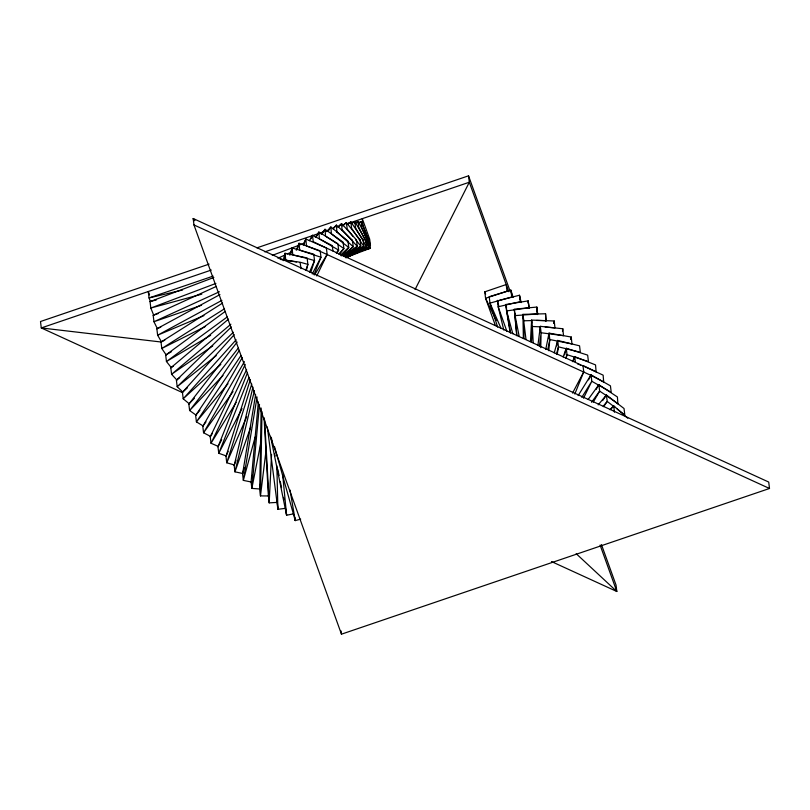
<?xml version="1.0" encoding="UTF-8"?>
<svg xmlns="http://www.w3.org/2000/svg" width="810" height="810" viewBox="0 0 810 810"><rect width="100%" height="100%" fill="white"/><g stroke="black" fill="none" stroke-linecap="round" stroke-linejoin="round"><path stroke-width="1.21" d="M536.787 312.032L536.848 307.061L514.299 309.177L516.719 335.583M277.111 502.392L269.183 502.868L268.424 495.953L260.486 495.902L259.716 489.473L261.174 408.037M261.994 411.591L260.486 495.902L265.923 451.393M540.229 330.622L540.331 326.339L562.798 328.759L563.517 335.674L541.11 332.758L540.331 326.339L537.911 345.313M540.766 347.682L541.11 332.758L539.359 346.518M271.563 454.359L269.183 502.868L264.627 419.975M530.449 341.648L531.613 320.082L554.222 320.993L554.971 327.918L545.201 327.027M531.573 341.597L532.393 326.511L531.613 320.082L531.765 323.099M554.091 323.514L554.222 320.993L553.827 323.463M546.294 320.679L545.565 313.764L522.926 314.371L523.371 338.418M259.767 488.987L251.859 488.4L251.09 481.98L258.349 402.023M259.494 404.332L251.859 488.4L261.235 440.68M548.502 338.651L549.038 333.123L571.263 337.041L571.941 343.946L549.818 339.542L549.038 333.123L545.737 349.464M548.745 350.69L549.818 339.542L547.813 349.444M259.716 489.473L260.385 483.955M562.484 331.26L562.798 328.759M284.391 258.218L285.049 253.287L307.101 257.945L307.881 264.374L306.403 270.52M285.758 260.192L285.049 253.287L283.277 260.658M251.09 481.98L243.344 480.381L242.565 473.951L255.616 394.622M257.064 396.971L243.344 480.381L255.17 436.975M305.805 270.277L307.881 264.374L300.277 262.258L280.139 259.402M556.764 345.86L557.695 340.433L579.555 345.829L580.335 352.259L567.314 349.039M557.219 354.223L558.465 346.852L557.695 340.433L554.212 352.917M251.91 477.799L252.386 475.338M570.756 339.511L571.263 337.041L570.513 339.43M290.841 254.117L292.106 248.012L313.753 254.148L314.533 260.567L310.746 272.504M242.696 473.475L234.961 471.835L234.181 465.416L252.963 387.099M254.411 390.724L234.961 471.835L250.735 426.951M285.707 260.192L296.571 261.984M306.99 258.43L314.533 260.567L309.531 272.089M564.641 354.841L566.251 348.27L587.655 355.124L588.435 361.554L567.03 354.689L566.251 348.27L563.142 356.977M566.139 358.334L567.03 354.689L565.765 358.233M242.565 473.951L244.347 467.421M300.145 262.734L301.057 268.687M556.429 354.162L558.465 346.852L566.139 348.745M297.351 249.277L299.052 243.263L320.193 250.837L320.962 257.256L313.996 274.742M299.69 250.158L299.052 243.263L296.268 250.26M234.343 464.95L226.749 462.793L225.98 456.374L250.391 379.444M289.828 255.17L292.106 248.012L292.785 254.917L305.765 258.086M251.748 384.041L226.749 462.793L246.746 416.745M573.379 360.683L574.695 356.623L595.532 364.905L596.109 371.78M234.181 465.416L236.014 460.201M303.72 244.914L305.856 239.021L326.379 248.002L603.136 375.151L603.683 382.016M226.172 455.919L218.761 453.256L217.981 446.837L247.445 372.853M248.943 377.48L218.761 453.256L242.038 408.625M299.649 250.148L320.962 257.256L312.235 274.003M320.001 251.292L590.814 375.303M574.806 394.014L583.737 371.911L582.967 365.492L596.059 371.76M225.98 456.374L228.187 451.281M572.467 361.665L574.695 356.623L575.343 361.979M310.939 238.737L312.478 235.295L332.282 245.622L332.93 250.978M218.214 446.391L211.025 443.242L210.246 436.823L245.248 364.409M303.122 244.691L305.856 239.021L306.464 245.916L318.846 250.786M246.615 369.613L211.025 443.242L236.145 402.388M309.339 240.762L312.478 235.295L313.257 241.714L326.379 248.002L327.149 254.421L316.75 275.947M588.587 379.839L591.037 374.848L610.436 385.843L611.216 392.273L591.806 381.277L591.037 374.848L578.127 395.604M583.514 398.216L591.806 381.277L581.803 397.366M415.084 289.514L469.304 182.24L468.534 175.821L256.912 247.85M217.981 446.837L221.727 439.668M572.559 393.083L583.737 371.911M316.507 236.49L318.877 232.055L337.871 243.689L338.641 250.118L336.525 253.267M319.423 238.92L318.877 232.055L315.353 237.3M210.509 436.398L203.563 432.773L202.784 426.343L242.322 357.483M244.397 361.645L203.563 432.773L233.047 391.615M596.099 389.458L598.863 384.699L617.412 396.971L617.898 403.805M593.305 402.023L599.643 391.119L598.863 384.699L588.202 399.431M210.246 436.823L212.473 433.188M314.584 274.853L327.149 254.421M322.339 233.564L325.033 229.281L343.106 242.17L343.885 248.599L339.258 254.532M603.632 381.986L591.908 375.82M203.077 425.938L196.415 421.858L195.645 415.429L239.365 350.376M240.884 355.691L196.415 421.858L228.005 383.717M319.373 238.889L338.641 250.118L336.282 252.973M337.588 244.104L343.885 248.599L338.762 253.986M602.62 400.626L606.427 395.007L624.024 408.503L624.804 414.923L617.179 409.08M603.653 406.671L607.206 401.436L606.427 395.007L598.195 404.858M202.784 426.343L206.003 421.848M591.563 402.286L599.643 391.119L606.153 395.422M327.979 230.951L330.885 226.972L347.976 241.056L348.756 247.475L341.192 255.909M195.959 415.044L189.621 410.528L188.841 404.099L237.158 342.083M321.175 234.232L325.033 229.281L325.539 236.135L336.575 243.385M238.201 348.168L189.621 410.528L222.973 375.526M611.044 409.141L613.686 405.769L627.78 418.233M195.645 415.429L199.989 410.184M603.177 406.255L607.206 401.436L615.276 407.622M333.234 228.876L336.433 225.099L352.441 240.297L353.221 246.726L343.248 256.385M336.879 231.913L336.433 225.099L332.809 228.612M617.858 403.775L607.146 396.09M189.196 403.734L183.202 398.793L182.422 392.374L234.252 334.631M326.683 231.66L330.885 226.972L331.371 233.806L348.756 247.475L340.494 255.028M236.155 339.795L183.202 398.793L220.826 364.399M188.841 404.099L194.43 398.236M609.91 409.698L613.686 405.769L614.466 412.199M338.165 227.205L341.617 223.641L356.471 239.892L357.25 246.311L344.817 256.81M342.043 230.435L341.617 223.641L337.79 226.871M182.797 392.03L177.177 386.704L176.408 380.275L231.366 326.977M233.361 332.232L177.177 386.704L216.219 355.661M336.839 231.883L353.221 246.726L342.488 255.261M352.077 240.651L352.441 240.297L352.046 240.621L357.25 246.311L343.875 255.535M182.422 392.374L187.424 387.798M342.721 225.899L346.427 222.578L360.055 239.79L360.835 246.21L345.657 257.337M176.803 379.961L171.588 374.271L170.819 367.841L228.521 319.13M230.88 324.213L171.588 374.271L212.757 345.89M342.012 230.394L342.397 230.07L351.236 239.74M356.086 240.216L356.471 239.892L356.056 240.175L360.835 246.21L345.759 255.16M176.408 380.275L179.759 377.612M347.885 224.178L350.831 221.879L363.163 239.973L363.943 246.392L345.88 257.833M171.234 367.558L166.455 361.513L165.675 355.094L225.291 311.384M342.377 225.544L346.427 222.578L347.207 229.007L353.109 236.459M227.175 317.004L166.455 361.513L210.64 335.31M170.819 367.841L173.31 366.12M352.725 222.912L354.8 221.515L365.786 240.398L366.555 246.827L346.609 257.631M166.121 354.831L161.798 348.492L161.018 342.063L222.568 303.092M346.579 224.572L350.831 221.879L351.611 228.298L359.64 240.094L360.055 239.79L359.62 240.054M224.492 308.792L161.798 348.492L205.487 326.42M362.728 240.246L363.163 239.973L362.708 240.195L366.555 246.827L352.664 252.7M165.675 355.094L171.558 351.611M355.063 223.337L358.314 221.454L367.892 241.046L368.661 247.465L346.842 257.448M358.648 228.136L358.314 221.454L354.871 223.034M161.473 341.83L157.626 335.208L156.846 328.789L219.935 294.597M351.479 223.317L354.8 221.515L355.58 227.934L362.11 239.183M221.899 300.378L157.626 335.208L203.948 315.617M161.018 342.063L164.825 340.139M348.259 254.31L363.943 246.392L360.258 240.995M358.071 223.297L361.351 221.677L369.471 241.866L370.251 248.295L346.589 257.246M361.675 228.329L361.351 221.677L359.012 222.558M157.312 328.587L153.961 321.722L153.181 315.292L216.29 286.426M277.931 258.228L284.816 255.079M287.115 254.026L291.711 251.93M219.419 291.772L153.961 321.722L201.569 305.259M358.627 228.096L359.093 227.883L365.33 240.641L365.786 240.398L365.31 240.6M367.426 241.258L367.892 241.046L367.406 241.208L370.251 248.295L359.306 251.272M362.779 225.22L362.303 218.67L369.674 239.132L370.453 245.552L362.769 225.19M156.846 328.789L160.785 327.118M153.667 315.13L150.822 308.043L150.042 301.624L213.85 277.476M272.292 255.373L298.07 245.612M300.419 244.731L303.932 243.395M215.885 283.429L150.822 308.043L201.801 294.162M361.655 228.278L362.131 228.096L366.96 240.124M153.181 315.292L158.416 313.48M355.58 251.991L368.661 247.465L365.806 241.623M209.081 264.131L40.5 321.519L41.28 327.939L182.301 392.516M211.299 270.064L41.28 327.939L161.554 342.063M264.809 251.849L323.068 232.024M325.438 231.215L329.012 229.999M346.842 223.924L469.304 182.24L508.761 291.691M213.151 276.119L149.06 297.938L150.356 301.533M496.246 320.426L485.565 298.262L484.785 291.833L506.189 284.553L507.04 291.276L485.565 298.262L495.406 325.569M341.466 634.179L769.5 488.481L768.72 482.061L193.185 218.518L193.965 224.947L341.466 634.179L341.081 630.97M150.042 301.624L156.441 299.882M300.692 519.139L295.255 520.597L274.529 446.664M182.564 290.01L149.06 297.938L148.281 291.519L149.516 294.921M293.23 513.915L286.598 515.221L270.56 436.327M285.727 508.305L277.891 509.308L267.32 426.981M531.644 320.578L523.706 320.79L522.926 314.371L523.604 319.869M536.534 320.446L546.345 320.679M540.321 326.825L532.393 326.511L533.193 342.65M577.54 363.872L580.659 365.108M193.965 224.947L769.5 488.481M551.468 561.553L616.815 591.482L616.035 585.053L601.455 544.603M576.183 553.676L616.815 591.482L600.099 545.079M195.028 220.239L193.185 218.518L194.046 220.897M500.985 328.232L489.969 303.112L489.2 296.693L510.847 290.122L513.145 297.331M468.534 175.821L510.128 291.215M484.785 291.833L485.635 294.192M497.563 300.814L519.453 295.245L521.225 302.575M506.908 331.411L498.18 306.767L497.401 300.348L498.676 305.654M511.768 297.017L510.847 290.122L511.849 294.921M497.654 327.108L489.969 303.112L511.717 297.027M506.584 307.415L505.784 304.509L528.14 300.885L529.375 308.326M512.811 333.71L506.554 310.929L505.784 304.509L510.523 333.113M503.79 330.014L498.18 306.767L520.233 301.664L519.453 295.245L519.949 298.93M271.35 437.602L272.595 443.728M274.59 453.539L275.086 455.99M277.82 469.435L279.055 475.51M280.29 481.585L281.526 487.66M283.5 497.37L283.996 499.8M514.401 309.663L516.912 335.634M515.13 313.379L515.626 315.849M519.18 336.322L515.079 315.596L537.678 313.976L536.848 307.061L537.536 314.574M290.01 489.979L295.255 520.597L294.86 517.387M528.991 307.79L528.14 300.885L528.282 303.365M510.047 332.019L506.554 310.929L528.94 307.8M525.984 339.289L523.706 320.79L524.029 338.398M285.95 509.865L286.598 515.221L282.649 474.407M264.07 417.666L268.404 496.449M276.858 465.821L277.891 509.308L277.02 498.606M545.565 313.764L545.697 321.307"/></g></svg>
